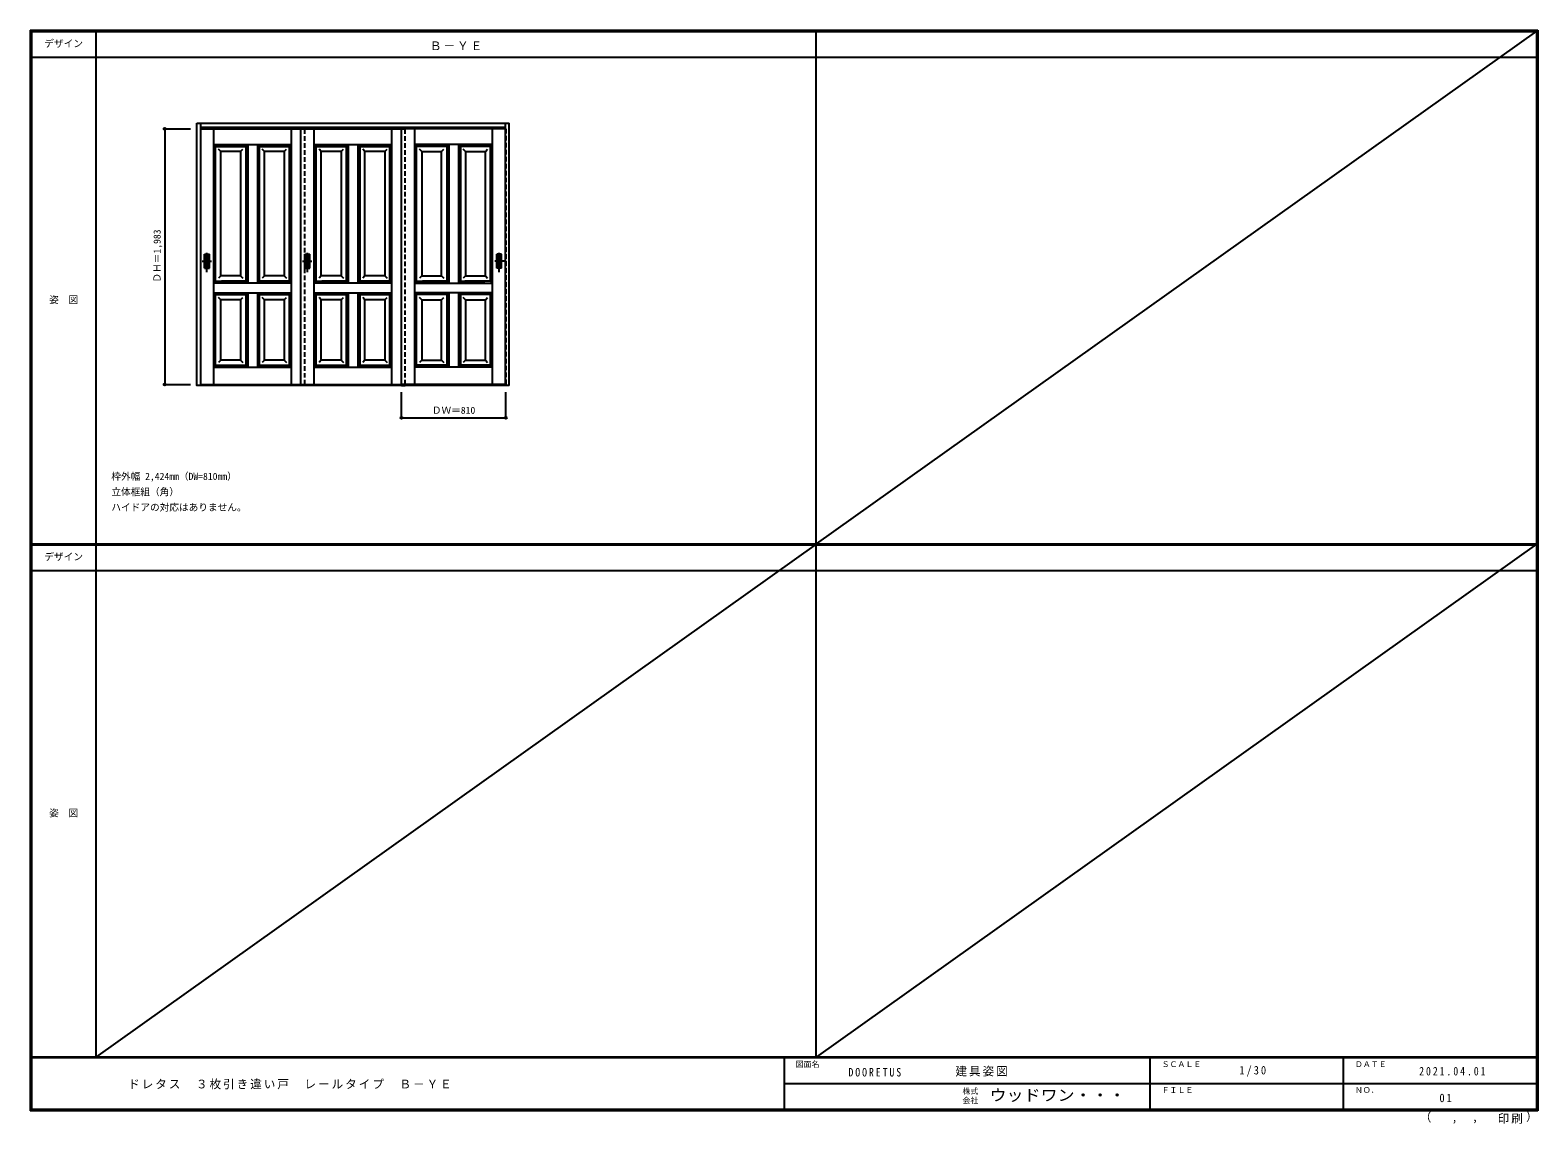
# Model space of a CAD drawing. Units: millimetres, scale not verified. Extents: x -6000 to 5700, y -4307 to 4175.
import ezdxf
from ezdxf.enums import TextEntityAlignment as Align

# ---------------------------------------------------------------- set-up
doc = ezdxf.new("R2010")
doc.units = ezdxf.units.MM
doc.header["$LTSCALE"] = 30
doc.header["$PDMODE"] = 32
doc.header["$PDSIZE"] = 15
doc.linetypes.add('CHAIN1', pattern=[8, 5, -1, 1, -1])
doc.linetypes.add('DASHED1', pattern=[1.8, 1.2, -0.6])
for name, color, linetype in [('0-2_扉', 7, 'Continuous'), ('0-4_枠', 3, 'Continuous'), ('0-6_引手', 7, 'Continuous'), ('0-A_文字', 7, 'Continuous'), ('0-B_寸法', 4, 'Continuous'), ('F-1_枠', 6, 'Continuous'), ('F-A_文字', 7, 'Continuous')]:
    doc.layers.add(name, color=color, linetype=linetype)
doc.styles.add('ＭＳ ゴシック', font='')
doc.styles.get('ＭＳ ゴシック').set_extended_font_data('MS Gothic')

msp = doc.modelspace()

# ---------------------------------------------------------------- linework, layer by layer
at = {"layer": '0-2_扉'}
for p, q in [((-4676.15, 3409), (-3869.15, 3409)), ((-4575.65, 1426), (-4575.65, 3409)), ((-3972.65, 1426), (-3972.65, 3409)), ((-3899.15, 1426), (-3899.15, 3409)), ((-3899.15, 3409), (-3089.15, 3409)), ((-3795.65, 1426), (-3795.65, 3409)), ((-3192.65, 1426), (-3192.65, 3409)), ((-2312.15, 3409), (-3119.15, 3409)), ((-3119.15, 1426), (-3119.15, 3409)), ((-3015.65, 1426), (-3015.65, 3409)), ((-2412.65, 1426), (-2412.65, 3409)), ((-4575.65, 3289), (-4234.15, 3289)), ((-4326.65, 3274), (-4311.65, 3289)), ((-4311.65, 3289), (-4311.65, 2214)), ((-4236.65, 3289), (-4236.65, 2214)), ((-4221.65, 3274), (-4236.36, 3288.71)), ((-4234.15, 3289), (-3972.65, 3289)), ((-3972.65, 3289), (-3987.65, 3274)), ((-3795.65, 3289), (-3454.15, 3289)), ((-3546.65, 3274), (-3531.65, 3289)), ((-3531.65, 3289), (-3531.65, 2214)), ((-3456.65, 3289), (-3456.65, 2214)), ((-3441.65, 3274), (-3456.36, 3288.71)), ((-3454.15, 3289), (-3192.65, 3289)), ((-3192.65, 3289), (-3207.65, 3274)), ((-3015.65, 3289), (-3000.65, 3274)), ((-2754.15, 3289), (-3015.65, 3289)), ((-2766.65, 3274), (-2751.94, 3288.71)), ((-2412.65, 3289), (-2754.15, 3289)), ((-2751.65, 3289), (-2751.65, 2214)), ((-2661.65, 3274), (-2676.65, 3289)), ((-2676.65, 3289), (-2676.65, 2214)), ((-4560.65, 2360.24), (-4560.65, 3274)), ((-4520.61, 3234), (-4538.29, 3251.68)), ((-4366.61, 3234), (-4520.65, 3234)), ((-4520.65, 2269), (-4520.65, 3234)), ((-4366.65, 3234), (-4366.65, 2269)), ((-4366.61, 3234), (-4348.94, 3251.68)), ((-4326.65, 3274), (-4326.65, 2986)), ((-4221.65, 3274), (-4221.65, 2986)), ((-4221.65, 3274), (-3987.65, 3274)), ((-4181.65, 3234), (-4199.33, 3251.68)), ((-4027.65, 3234), (-4181.65, 3234)), ((-4181.65, 2269), (-4181.65, 3234)), ((-4027.65, 3234), (-4009.97, 3251.68)), ((-4027.65, 3234), (-4027.65, 2269)), ((-3987.65, 2229), (-3987.65, 3274)), ((-3780.65, 2360.24), (-3780.65, 3274)), ((-3740.61, 3234), (-3758.29, 3251.68)), ((-3586.61, 3234), (-3740.65, 3234)), ((-3740.65, 2269), (-3740.65, 3234)), ((-3586.65, 3234), (-3586.65, 2269)), ((-3586.61, 3234), (-3568.94, 3251.68)), ((-3546.65, 3274), (-3546.65, 2986)), ((-3441.65, 3274), (-3441.65, 2986)), ((-3441.65, 3274), (-3207.65, 3274)), ((-3401.65, 3234), (-3419.33, 3251.68)), ((-3247.65, 3234), (-3401.65, 3234)), ((-3401.65, 2269), (-3401.65, 3234)), ((-3247.65, 3234), (-3229.97, 3251.68)), ((-3247.65, 3234), (-3247.65, 2269)), ((-3207.65, 2229), (-3207.65, 3274)), ((-3000.65, 2229), (-3000.65, 3274)), ((-2766.65, 3274), (-3000.65, 3274)), ((-2960.65, 3234), (-2978.33, 3251.68)), ((-2960.65, 3234), (-2806.65, 3234)), ((-2960.65, 3234), (-2960.65, 2269)), ((-2806.65, 3234), (-2788.97, 3251.68)), ((-2806.65, 2269), (-2806.65, 3234)), ((-2766.65, 3274), (-2766.65, 2986)), ((-2661.65, 3274), (-2661.65, 2986)), ((-2621.69, 3234), (-2639.36, 3251.68)), ((-2621.69, 3234), (-2467.65, 3234)), ((-2621.65, 3234), (-2621.65, 2269)), ((-2467.69, 3234), (-2450.01, 3251.68)), ((-2467.65, 2269), (-2467.65, 3234)), ((-2427.65, 2360.24), (-2427.65, 3274)), ((-4560.46, 3091), (-4560.65, 3091)), ((-3780.46, 3091), (-3780.65, 3091)), ((-2427.84, 3091), (-2427.65, 3091)), ((-4326.65, 2986), (-4326.65, 2229)), ((-4221.65, 2986), (-4221.65, 2229)), ((-3546.65, 2986), (-3546.65, 2229)), ((-3441.65, 2986), (-3441.65, 2229)), ((-2766.65, 2986), (-2766.65, 2229)), ((-2661.65, 2986), (-2661.65, 2229)), ((-4520.65, 2766), (-4520.65, 2767.43)), ((-4181.65, 2766), (-4181.65, 2767.43)), ((-3740.65, 2766), (-3740.65, 2767.43)), ((-3401.65, 2766), (-3401.65, 2767.43)), ((-2806.65, 2766), (-2806.65, 2767.43)), ((-2467.65, 2766), (-2467.65, 2767.43)), ((-4560.65, 2229), (-4560.65, 2371.05)), ((-3780.65, 2229), (-3780.65, 2371.05)), ((-2427.65, 2229), (-2427.65, 2371.05)), ((-4575.65, 2214), (-4560.65, 2229)), ((-4560.65, 2229), (-4361.65, 2229)), ((-4520.65, 2269), (-4538.33, 2251.32)), ((-4520.65, 2269), (-4520.65, 2270.43)), ((-4366.65, 2269), (-4520.65, 2269)), ((-4326.65, 2229), (-4515.65, 2229)), ((-4366.65, 2269), (-4348.97, 2251.32)), ((-4326.65, 2229), (-4311.65, 2214)), ((-4236.65, 2214), (-4221.65, 2229)), ((-4221.65, 2229), (-4032.65, 2229)), ((-3987.65, 2229), (-4221.65, 2229)), ((-4181.65, 2269), (-4199.33, 2251.32)), ((-4181.65, 2269), (-4181.65, 2270.43)), ((-4027.65, 2269), (-4181.65, 2269)), ((-4027.65, 2269), (-4009.97, 2251.32)), ((-3795.65, 2214), (-3780.65, 2229)), ((-3780.65, 2229), (-3581.65, 2229)), ((-3740.65, 2269), (-3758.33, 2251.32)), ((-3740.65, 2269), (-3740.65, 2270.43)), ((-3586.65, 2269), (-3740.65, 2269)), ((-3546.65, 2229), (-3735.65, 2229)), ((-3586.65, 2269), (-3568.97, 2251.32)), ((-3546.65, 2229), (-3531.65, 2214)), ((-3456.65, 2214), (-3441.65, 2229)), ((-3441.65, 2229), (-3252.65, 2229)), ((-3207.65, 2229), (-3441.65, 2229)), ((-3401.65, 2269), (-3419.33, 2251.32)), ((-3401.65, 2269), (-3401.65, 2270.43)), ((-3247.65, 2269), (-3401.65, 2269)), ((-3247.65, 2269), (-3229.97, 2251.32)), ((-3000.65, 2229), (-2766.65, 2229)), ((-2960.65, 2269), (-2978.33, 2251.32)), ((-2960.65, 2269), (-2806.65, 2269)), ((-2766.65, 2229), (-2955.65, 2229)), ((-2806.65, 2269), (-2806.65, 2270.43)), ((-2806.65, 2269), (-2788.97, 2251.32)), ((-2751.65, 2214), (-2766.65, 2229)), ((-2661.65, 2229), (-2676.65, 2214)), ((-2661.65, 2229), (-2472.65, 2229)), ((-2621.65, 2269), (-2639.33, 2251.32)), ((-2427.65, 2229), (-2626.65, 2229)), ((-2621.65, 2269), (-2467.65, 2269)), ((-2467.65, 2269), (-2467.65, 2270.43)), ((-2467.65, 2269), (-2449.97, 2251.32)), ((-2412.65, 2214), (-2427.65, 2229)), ((-4236.65, 2214), (-4575.65, 2214)), ((-4575.65, 2139), (-4236.65, 2139)), ((-4560.65, 1576), (-4560.65, 2124)), ((-4326.65, 2124), (-4311.65, 2139)), ((-4326.65, 2124), (-4326.65, 1576)), ((-4311.65, 2139), (-4311.65, 1561)), ((-4236.65, 2139), (-4236.65, 1561)), ((-4236.65, 2139), (-4221.65, 2124)), ((-4236.65, 2139), (-3972.65, 2139)), ((-4221.65, 2124), (-4221.65, 1576)), ((-4221.65, 2124), (-3987.65, 2124)), ((-3456.65, 2214), (-3795.65, 2214)), ((-3795.65, 2139), (-3456.65, 2139)), ((-3780.65, 1576), (-3780.65, 2124)), ((-3546.65, 2124), (-3531.65, 2139)), ((-3546.65, 2124), (-3546.65, 1576)), ((-3531.65, 2139), (-3531.65, 1561)), ((-3456.65, 2139), (-3456.65, 1561)), ((-3456.65, 2139), (-3441.65, 2124)), ((-3456.65, 2139), (-3192.65, 2139)), ((-3441.65, 2124), (-3441.65, 1576)), ((-3441.65, 2124), (-3207.65, 2124)), ((-2751.65, 2139), (-3015.65, 2139)), ((-2766.65, 2124), (-3000.65, 2124)), ((-2751.65, 2139), (-2766.65, 2124)), ((-2766.65, 2124), (-2766.65, 1576)), ((-2751.65, 2214), (-2412.65, 2214)), ((-2751.65, 2139), (-2751.65, 1561)), ((-2412.65, 2139), (-2751.65, 2139)), ((-2676.65, 2139), (-2676.65, 1561)), ((-2661.65, 2124), (-2676.65, 2139)), ((-2661.65, 2124), (-2661.65, 1576)), ((-2427.65, 1576), (-2427.65, 2124)), ((-4520.61, 2084), (-4538.29, 2101.68)), ((-4366.61, 2084), (-4520.65, 2084)), ((-4520.65, 1616), (-4520.65, 2084)), ((-4366.65, 2084), (-4366.65, 1616)), ((-4366.61, 2084), (-4348.94, 2101.68)), ((-4181.65, 2084), (-4199.33, 2101.68)), ((-4181.65, 1617.43), (-4181.65, 2084)), ((-4027.65, 2084), (-4181.65, 2084)), ((-4027.65, 2084), (-4009.97, 2101.68)), ((-4027.65, 2084), (-4027.65, 1616)), ((-3740.61, 2084), (-3758.29, 2101.68)), ((-3586.61, 2084), (-3740.65, 2084)), ((-3740.65, 1616), (-3740.65, 2084)), ((-3586.65, 2084), (-3586.65, 1616)), ((-3586.61, 2084), (-3568.94, 2101.68)), ((-3401.65, 2084), (-3419.33, 2101.68)), ((-3401.65, 1617.43), (-3401.65, 2084)), ((-3247.65, 2084), (-3401.65, 2084)), ((-3247.65, 2084), (-3229.97, 2101.68)), ((-3247.65, 2084), (-3247.65, 1616)), ((-2960.65, 2084), (-2978.33, 2101.68)), ((-2960.65, 2084), (-2806.65, 2084)), ((-2960.65, 2084), (-2960.65, 1616)), ((-2806.65, 2084), (-2788.97, 2101.68)), ((-2806.65, 1617.43), (-2806.65, 2084)), ((-2621.69, 2084), (-2639.36, 2101.68)), ((-2621.69, 2084), (-2467.65, 2084)), ((-2621.65, 2084), (-2621.65, 1616)), ((-2467.69, 2084), (-2450.01, 2101.68)), ((-2467.65, 1616), (-2467.65, 2084)), ((-4560.65, 1576), (-4326.65, 1576)), ((-4520.65, 1616), (-4538.33, 1598.32)), ((-4520.65, 1616), (-4520.65, 1617.43)), ((-4366.65, 1616), (-4520.65, 1616)), ((-4366.65, 1616), (-4348.97, 1598.32)), ((-4326.65, 1576), (-4311.65, 1561)), ((-4221.65, 1576), (-4236.65, 1561)), ((-4236.65, 1561), (-3972.65, 1561)), ((-4181.65, 1616), (-4199.33, 1598.32)), ((-4181.65, 1616), (-4181.65, 1617.43)), ((-4027.65, 1616), (-4181.65, 1616)), ((-4027.65, 1616), (-4009.97, 1598.32)), ((-3780.65, 1576), (-3546.65, 1576)), ((-3740.65, 1616), (-3758.33, 1598.32)), ((-3740.65, 1616), (-3740.65, 1617.43)), ((-3586.65, 1616), (-3740.65, 1616)), ((-3586.65, 1616), (-3568.97, 1598.32)), ((-3546.65, 1576), (-3531.65, 1561)), ((-3441.65, 1576), (-3456.65, 1561)), ((-3456.65, 1561), (-3192.65, 1561)), ((-3401.65, 1616), (-3419.33, 1598.32)), ((-3401.65, 1616), (-3401.65, 1617.43)), ((-3247.65, 1616), (-3401.65, 1616)), ((-3247.65, 1616), (-3229.97, 1598.32)), ((-2751.65, 1561), (-3015.65, 1561)), ((-2960.65, 1616), (-2978.33, 1598.32)), ((-2960.65, 1616), (-2806.65, 1616)), ((-2806.65, 1616), (-2806.65, 1617.43)), ((-2806.65, 1616), (-2788.97, 1598.32)), ((-2766.65, 1576), (-2751.65, 1561)), ((-2661.65, 1576), (-2676.65, 1561)), ((-2427.65, 1576), (-2661.65, 1576)), ((-2621.65, 1616), (-2639.33, 1598.32)), ((-2621.65, 1616), (-2467.65, 1616)), ((-2467.65, 1616), (-2467.65, 1617.43)), ((-2467.65, 1616), (-2449.97, 1598.32)), ((-4676.15, 1426), (-3869.15, 1426)), ((-3899.15, 1426), (-3089.15, 1426)), ((-2312.15, 1426), (-3119.15, 1426))]:
    msp.add_line(p, q, dxfattribs=at)
for points in [[(-4575.65, 3289), (-4560.65, 3274), (-4326.65, 3274)], [(-3795.65, 3289), (-3780.65, 3274), (-3546.65, 3274)], [(-2412.65, 3289), (-2427.65, 3274), (-2661.65, 3274)], [(-3987.65, 2229), (-3972.65, 2214), (-4236.65, 2214)], [(-3207.65, 2229), (-3192.65, 2214), (-3456.65, 2214)], [(-3000.65, 2229), (-3015.65, 2214), (-2751.65, 2214)], [(-4575.65, 2139), (-4560.65, 2124), (-4326.65, 2124)], [(-3987.65, 1576), (-3987.65, 2124), (-3972.65, 2139)], [(-3795.65, 2139), (-3780.65, 2124), (-3546.65, 2124)], [(-3207.65, 1576), (-3207.65, 2124), (-3192.65, 2139)], [(-3000.65, 1576), (-3000.65, 2124), (-3015.65, 2139)], [(-2412.65, 2139), (-2427.65, 2124), (-2661.65, 2124)], [(-4560.65, 1576), (-4575.65, 1561), (-4236.65, 1561)], [(-4221.65, 1576), (-3987.65, 1576), (-3972.65, 1561)], [(-3780.65, 1576), (-3795.65, 1561), (-3456.65, 1561)], [(-3441.65, 1576), (-3207.65, 1576), (-3192.65, 1561)], [(-2766.65, 1576), (-3000.65, 1576), (-3015.65, 1561)], [(-2427.65, 1576), (-2412.65, 1561), (-2751.65, 1561)]]:
    msp.add_lwpolyline(points, dxfattribs=at)
at = {"layer": '0-4_枠'}
for p, q in [((-4706.15, 3453), (-2282.15, 3453)), ((-4676.15, 1418), (-4676.15, 3453)), ((-4676.15, 3423), (-2312.15, 3423)), ((-2312.15, 1418), (-2312.15, 3453)), ((-2282.15, 1418), (-2282.15, 3453)), ((-2312.15, 1421), (-4676.15, 1421)), ((-2312.15, 1418), (-4676.15, 1418)), ((-3119.15, 1418), (-3089.15, 1418)), ((-2282.15, 1418), (-2312.15, 1418))]:
    msp.add_line(p, q, dxfattribs=at)
at = {"layer": '0-4_枠', "color": 4, "linetype": 'DASHED1'}
for p, q in [((-4679.15, 3409), (-4679.15, 1426)), ((-4676.15, 3409), (-4679.15, 3409)), ((-3869.15, 1426), (-3869.15, 3409)), ((-3089.15, 1426), (-3089.15, 3409)), ((-2312.15, 3409), (-2309.15, 3409)), ((-2309.15, 3409), (-2309.15, 1426)), ((-4676.15, 1426), (-4679.15, 1426)), ((-2312.15, 1426), (-2309.15, 1426))]:
    msp.add_line(p, q, dxfattribs=at)
at = {"layer": '0-4_枠'}
msp.add_lwpolyline([(-4676.15, 1418), (-4706.15, 1418), (-4706.15, 3453)], dxfattribs=at)
at = {"layer": '0-6_引手', "linetype": 'CHAIN1'}
for p, q in [((-4628.15, 2298.27), (-4628.15, 2469.12)), ((-3848.15, 2298.27), (-3848.15, 2469.12)), ((-2360.15, 2298.27), (-2360.15, 2469.12)), ((-4666.22, 2383.5), (-4593.71, 2383.5)), ((-3886.22, 2383.5), (-3813.71, 2383.5)), ((-2322.08, 2383.5), (-2394.59, 2383.5))]:
    msp.add_line(p, q, dxfattribs=at)
at = {"layer": '0-6_引手'}
for p, q in [((-4647.15, 2438.5), (-4609.15, 2438.5)), ((-4647.15, 2328.5), (-4647.15, 2438.5)), ((-4640.65, 2422.5), (-4615.65, 2422.5)), ((-4640.65, 2344.5), (-4640.65, 2422.5)), ((-4640.65, 2344.5), (-4615.65, 2344.5)), ((-4615.65, 2344.5), (-4615.65, 2422.5)), ((-4609.15, 2328.5), (-4609.15, 2438.5)), ((-3867.15, 2438.5), (-3829.15, 2438.5)), ((-3867.15, 2328.5), (-3867.15, 2438.5)), ((-3860.65, 2422.5), (-3835.65, 2422.5)), ((-3860.65, 2344.5), (-3860.65, 2422.5)), ((-3860.65, 2344.5), (-3835.65, 2344.5)), ((-3835.65, 2344.5), (-3835.65, 2422.5)), ((-3829.15, 2328.5), (-3829.15, 2438.5)), ((-2341.15, 2438.5), (-2379.15, 2438.5)), ((-2379.15, 2328.5), (-2379.15, 2438.5)), ((-2347.65, 2422.5), (-2372.65, 2422.5)), ((-2372.65, 2344.5), (-2372.65, 2422.5)), ((-2347.65, 2344.5), (-2372.65, 2344.5)), ((-2347.65, 2344.5), (-2347.65, 2422.5)), ((-2341.15, 2328.5), (-2341.15, 2438.5)), ((-4647.15, 2328.5), (-4609.15, 2328.5)), ((-3867.15, 2328.5), (-3829.15, 2328.5)), ((-2341.15, 2328.5), (-2379.15, 2328.5))]:
    msp.add_line(p, q, dxfattribs=at)
at = {"layer": '0-6_引手', "linetype": 'DASHED1'}
for p, q in [((-4612.15, 2332.5), (-4612.15, 2434.5)), ((-3832.15, 2332.5), (-3832.15, 2434.5)), ((-2376.15, 2332.5), (-2376.15, 2434.5)), ((-4644.15, 2332.5), (-4612.15, 2332.5)), ((-3864.15, 2332.5), (-3832.15, 2332.5)), ((-2344.15, 2332.5), (-2376.15, 2332.5))]:
    msp.add_line(p, q, dxfattribs=at)
for points in [[(-4644.15, 2332.5), (-4644.15, 2434.5), (-4612.15, 2434.5)], [(-3864.15, 2332.5), (-3864.15, 2434.5), (-3832.15, 2434.5)], [(-2344.15, 2332.5), (-2344.15, 2434.5), (-2376.15, 2434.5)]]:
    msp.add_lwpolyline(points, dxfattribs=at)
at = {"layer": '0-B_寸法'}
for p, q in [((-4956.15, 3409), (-4756.15, 3409)), ((-4956.15, 3409), (-4956.15, 1426)), ((-4956.15, 1426), (-4756.15, 1426)), ((-3119.15, 1168), (-3119.15, 1368)), ((-2309.15, 1168), (-2309.15, 1368)), ((-3119.15, 1168), (-2309.15, 1168))]:
    msp.add_line(p, q, dxfattribs=at)
at = {"layer": '0-B_寸法', "color": 7}
for p in [(-4956.15, 3409), (-4956.15, 1426), (-3119.15, 1168), (-2309.15, 1168)]:
    msp.add_point(p, dxfattribs=at)
at = {"layer": 'F-1_枠'}
for p, q in [((-6000, 4175), (5700, 4175)), ((-6000, 4175), (-6000, -4205)), ((-6000, 4170), (5700, 4170)), ((-6000, 4165), (5700, 4165)), ((-5995, 4175), (-5995, -4205)), ((-5990, 4175), (-5990, -4205)), ((-5490, 4175), (-5490, -3790)), ((100, -3790), (100, 4175)), ((5690, 4175), (5690, -4205)), ((5695, 4175), (5695, -4205)), ((5700, 4175), (5700, -4205)), ((-6000, 3965), (5700, 3965)), ((-6000, 190.5), (5700, 190.5)), ((-6000, 187.5), (5700, 187.5)), ((-6000, 184.5), (5700, 184.5)), ((-6000, -15.5), (5700, -15.5)), ((5700, -3790), (-6000, -3790)), ((5700, -3795), (-6000, -3795)), ((-150, -3795), (-150, -4195)), ((2690, -3795), (2690, -4195)), ((4190, -3795), (4190, -4195)), ((-150, -3995), (5690, -3995.01)), ((5700, -4195), (-6000, -4195)), ((5700, -4200), (-6000, -4200)), ((5700, -4205), (-6000, -4205))]:
    msp.add_line(p, q, dxfattribs=at)
at = {"layer": 'F-A_文字'}
for p, q in [((5690, 4168), (100, 190.5)), ((100, 187.5), (-5490, -3790)), ((5690, 187.5), (100, -3790))]:
    msp.add_line(p, q, dxfattribs=at)

# ---------------------------------------------------------------- texts
at = {"layer": '0-A_文字', "style": 'ＭＳ ゴシック'}
for s, p in [('枠外幅 2,424mm（DW=810mm）', (-5370, 670.5)), ('立体框組（角）', (-5370, 550.5)), ('ハイドアの対応はありません。', (-5370, 430.5))]:
    msp.add_text(s, height=54.99, dxfattribs=at).set_placement(p, align=Align.BOTTOM_LEFT)
at = {"layer": '0-A_文字', "insert": (-2897.5, 4020), "char_height": 65.98, "attachment_point": 7, "style": 'ＭＳ ゴシック'}
msp.add_mtext('\\T1.17;Ｂ－ＹＥ', dxfattribs=at)
at = {"layer": '0-B_寸法', "color": 7, "style": 'ＭＳ ゴシック'}
msp.add_text('ＤＨ＝1,983', height=54.99, rotation=90, dxfattribs=at).set_placement((-4971.15, 2217.25), align=Align.BOTTOM_LEFT)
msp.add_text('ＤＷ＝810', height=54.99, dxfattribs=at).set_placement((-2882.9, 1183), align=Align.BOTTOM_LEFT)
at = {"layer": 'F-A_文字', "style": 'ＭＳ ゴシック'}
for s, height, p in [('デザイン', 54.99, (-5890, 4027.5)), ('姿\u3000図', 54.99, (-5852.5, 2040.25)), ('デザイン', 54.99, (-5890, 47)), ('姿\u3000図', 54.99, (-5852.5, -1940.25)), ('図面名', 43.99, (-60, -3880)), ('ＳＣＡＬＥ', 43.99, (2780, -3880)), ('ＤＡＴＥ', 43.99, (4280, -3880)), ('株式', 43.99, (1235, -4089)), ('ＦＩＬＥ', 43.99, (2780, -4080)), ('ＮＯ．', 43.99, (4280, -4080)), ('会社', 43.99, (1235, -4161)), ('（', 65.98, (4784.03, -4308.31)), ('）', 65.98, (5608.4, -4304.13)), (',', 65.98, (5031.28, -4308.31)), (',', 65.98, (5190.2, -4305.53))]:
    msp.add_text(s, height=height, dxfattribs=at).set_placement(p, align=Align.BOTTOM_LEFT)
at = {"layer": 'F-A_文字', "style": 'ＭＳ ゴシック', "width": 1.1}
msp.add_text('ウッドワン・・・', height=87.98, dxfattribs=at).set_placement((1445, -4155), align=Align.BOTTOM_LEFT)
at = {"layer": 'F-A_文字', "char_height": 65.98, "attachment_point": 7, "style": 'ＭＳ ゴシック'}
for s, insert in [('\\T1.17;建具姿図', (1180.42, -3940)), ('\\T1.38;\\W0.9;1/30', (3383.75, -3940)), ('\\T1.17;ドレタス\u3000３枚引き違い戸\u3000レールタイプ\u3000Ｂ－ＹＥ', (-5240, -4040)), ('\\T1.39;\\W0.85;DOORETUS', (350, -3940.79)), ('\\T1.39;\\W0.85;2021.04.01', (4778.75, -3932.5)), ('\\T1.36;\\W0.9;01', (4936.25, -4140)), ('\\T1.17;印刷', (5388.15, -4306.92))]:
    msp.add_mtext(s, dxfattribs=dict(at, insert=insert))

doc.saveas('drawing.dxf')
